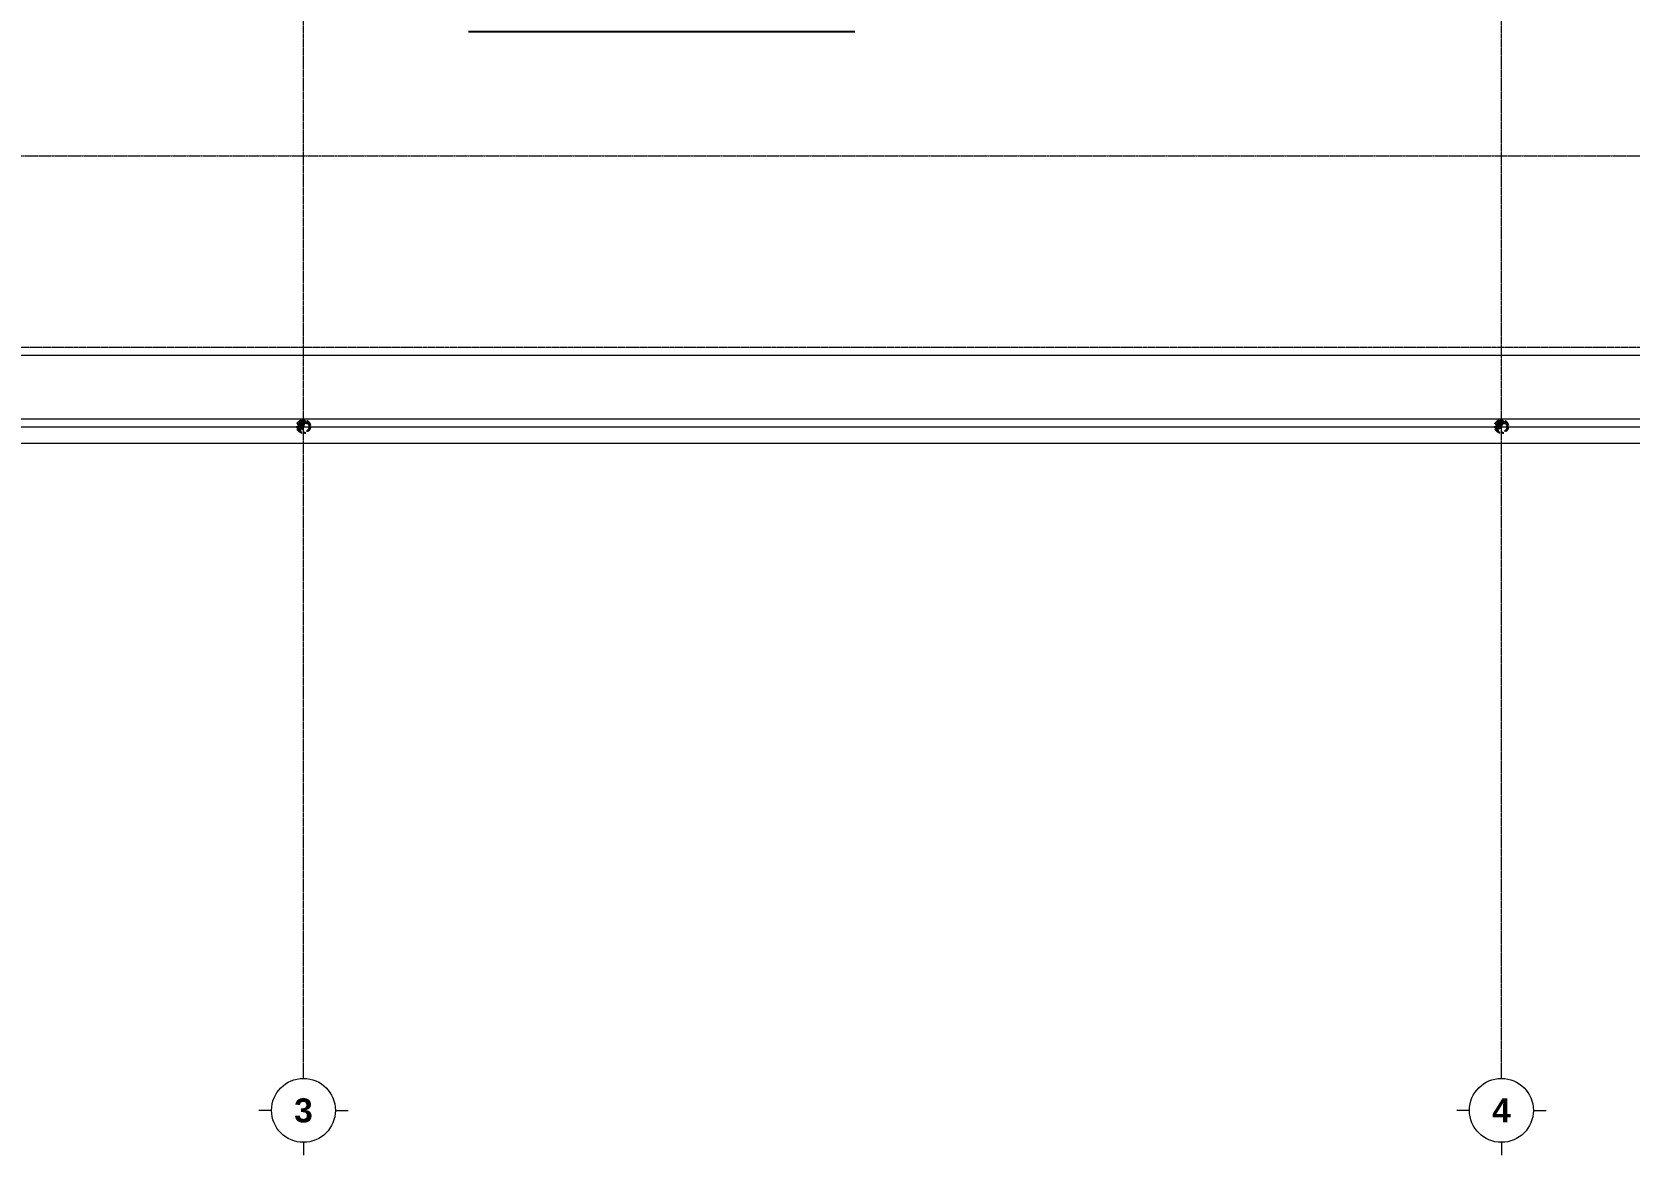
# Model space of a CAD drawing. Header units: millimetres. Extents: x -200069 to 184689, y -19972 to 101699.
# Drawn here: x -40900 to -20902, y -19092 to -5025 of the extents above; entities that cross this region are included whole.
import ezdxf
from ezdxf.enums import TextEntityAlignment as Align

# ---------------------------------------------------------------- set-up
doc = ezdxf.new("R2010")
doc.units = ezdxf.units.MM
for name, pattern in [('CENTER', [50.8, 31.75, -6.35, 6.35, -6.35]), ('X-45-STST-GRID$0$Grid Line', [9.5, 5, -1.5, 1.5, -1.5]), ('X-45-STST-PL-PF$0$CENTER2', [28.575, 19.05, -3.175, 3.175, -3.175]), ('X-45-STST-PL-PF$0$DASHDOT', [1, 0.5, -0.25, 0, -0.25])]:
    doc.linetypes.add(name, pattern=pattern)
for name, color, linetype in [('AHM_VUE_PRINC', 7, 'Continuous'), ('EIM', 5, 'Continuous'), ('X-45-STST-PL-PF$0$MEP-PL-SW', 140, 'X-45-STST-PL-PF$0$DASHDOT')]:
    doc.layers.add(name, color=color, linetype=linetype)
for name, color, linetype, lineweight in [('ARC_TEXT_100', 2, 'Continuous', 5), ('X-45-STST-GRID$0$ARC_AXIS_LINE', 240, 'CENTER', 13), ('X-45-STST-PL-PF$0$ARC_FLOOR', 2, 'Continuous', 5), ('X-45-STST-PL-PF$0$ARC_FRAME', 151, 'Continuous', 5), ('X-45-STST-PL-PF$0$ARC_GATE AXIS', 240, 'Continuous', 5)]:
    doc.layers.add(name, color=color, linetype=linetype, lineweight=lineweight)
doc.styles.add('X-45-STST-GRID$0$CP2-CSA-IT-STTST-45012$0$Arial_B', font='arialbd.ttf', dxfattribs={"width": 0.8, "height": 761.067151})

# ---------------------------------------------------------------- blocks, each defined once
blk = doc.blocks.new('X-45-STST-PL-PF$0$PIPE')
h = blk.add_hatch(color=256)
h.dxf.hatch_style = 1
h.paths.add_polyline_path([(50, 0, 1), (0, 0, -1), (-50, 0, 1)])
at = {"ltscale": 100}
for radius in [57, 50]:
    blk.add_circle((0, 0), radius, dxfattribs=at)
for centre, start, end in [((-25, 0), 180, 0), ((25, 0), 0, 180)]:
    blk.add_arc(centre, 25, start, end)
blk = doc.blocks.new('X-45-STST-PL-PF$0$Roof drainage pipe')
at = {"layer": 'X-45-STST-PL-PF$0$MEP-PL-SW', "linetype": 'Continuous', "xscale": 1.473684210526699, "yscale": 1.473684210526699, "zscale": 1.473684210526699, "rotation": 180}
for p in [(-37500, -9965), (-22500, -9965)]:
    blk.add_blockref('X-45-STST-PL-PF$0$PIPE', p, dxfattribs=at)
blk = doc.blocks.new('X-45-STST-GRID$0$CP2-CSA-IT-STTST-45012$0$Grid - ACT_Grid Head - Circle-231358-TÂ_NG 1-TÂ_NG TRÊ_T                                                                                  LEVEL 1-GROUND LEVEL')
for p, q in [((0, 4), (0, 5.6)), ((-4, 0), (-5.6, 0)), ((4, 0), (5.6, 0)), ((0, -4), (0, -5.6))]:
    blk.add_line(p, q)
blk.add_circle((0, 0), 4)
at = {"style": 'X-45-STST-GRID$0$CP2-CSA-IT-STTST-45012$0$Arial_B'}
blk.add_attdef('A', text='', height=3, dxfattribs=at).set_placement((0, 0), align=Align.MIDDLE_CENTER)
blk = doc.blocks.new('platform 2')
at = {"layer": 'AHM_VUE_PRINC'}
blk.add_line((-30839, 74935), (-35678, 74935), dxfattribs=at)

msp = doc.modelspace()

# ---------------------------------------------------------------- linework, layer by layer
at = {"layer": 'X-45-STST-GRID$0$ARC_AXIS_LINE', "linetype": 'X-45-STST-GRID$0$Grid Line'}
for p, q in [((-37500, -17972), (-37500, 11143)), ((-22500, -17972), (-22500, 11143)), ((-90950, -8975), (100848, -8975))]:
    msp.add_line(p, q, dxfattribs=at)
at = {"layer": 'X-45-STST-PL-PF$0$ARC_FLOOR'}
msp.add_lwpolyline([(-68400, -9075), (68400, -9075), (68400, -9875), (-68400, -9875)], close=True, dxfattribs=at)
at = {"layer": 'X-45-STST-PL-PF$0$ARC_FRAME', "linetype": 'Continuous'}
msp.add_lwpolyline([(-68400, -10175), (68400, -10175), (68400, -9975), (-68400, -9975)], close=True, dxfattribs=at)
at = {"layer": 'X-45-STST-PL-PF$0$ARC_GATE AXIS', "linetype": 'X-45-STST-PL-PF$0$CENTER2', "lineweight": 18}
msp.add_lwpolyline([(-129114, -6575), (184689, -6575)], dxfattribs=at)

# ---------------------------------------------------------------- block references
at = {"color": 244, "linetype": 'Continuous', "true_color": 0x991b1e}
msp.add_blockref('X-45-STST-PL-PF$0$Roof drainage pipe', (0, 0), dxfattribs=at)
at = {"layer": 'ARC_TEXT_100'}
ref = msp.add_blockref('X-45-STST-GRID$0$CP2-CSA-IT-STTST-45012$0$Grid - ACT_Grid Head - Circle-231358-TÂ_NG 1-TÂ_NG TRÊ_T                                                                                  LEVEL 1-GROUND LEVEL', (-37500, -18532), dxfattribs=dict(at, xscale=100, yscale=100, zscale=100))
ref.add_attrib('A', '3', dxfattribs={"layer": '0', "height": 300, "style": 'X-45-STST-GRID$0$CP2-CSA-IT-STTST-45012$0$Arial_B'}).set_placement((-37500, -18532), align=Align.MIDDLE_CENTER)
ref.add_attrib('A', '3', dxfattribs={"layer": '0', "height": 300, "style": 'X-45-STST-GRID$0$CP2-CSA-IT-STTST-45012$0$Arial_B'}).set_placement((-37500, -18532), align=Align.MIDDLE_CENTER)
ref.add_attrib('A', '3', dxfattribs={"layer": '0', "height": 300, "style": 'X-45-STST-GRID$0$CP2-CSA-IT-STTST-45012$0$Arial_B'}).set_placement((-37500, -18532), align=Align.MIDDLE_CENTER)
ref.add_attrib('A', '3', dxfattribs={"layer": '0', "height": 300, "style": 'X-45-STST-GRID$0$CP2-CSA-IT-STTST-45012$0$Arial_B'}).set_placement((-37500, -18532), align=Align.MIDDLE_CENTER)
ref = msp.add_blockref('X-45-STST-GRID$0$CP2-CSA-IT-STTST-45012$0$Grid - ACT_Grid Head - Circle-231358-TÂ_NG 1-TÂ_NG TRÊ_T                                                                                  LEVEL 1-GROUND LEVEL', (-22500, -18532), dxfattribs=dict(at, xscale=100, yscale=100, zscale=100))
ref.add_attrib('A', '4', dxfattribs={"layer": '0', "height": 300, "style": 'X-45-STST-GRID$0$CP2-CSA-IT-STTST-45012$0$Arial_B'}).set_placement((-22500, -18532), align=Align.MIDDLE_CENTER)
ref.add_attrib('A', '4', dxfattribs={"layer": '0', "height": 300, "style": 'X-45-STST-GRID$0$CP2-CSA-IT-STTST-45012$0$Arial_B'}).set_placement((-22500, -18532), align=Align.MIDDLE_CENTER)
ref.add_attrib('A', '4', dxfattribs={"layer": '0', "height": 300, "style": 'X-45-STST-GRID$0$CP2-CSA-IT-STTST-45012$0$Arial_B'}).set_placement((-22500, -18532), align=Align.MIDDLE_CENTER)
ref.add_attrib('A', '4', dxfattribs={"layer": '0', "height": 300, "style": 'X-45-STST-GRID$0$CP2-CSA-IT-STTST-45012$0$Arial_B'}).set_placement((-22500, -18532), align=Align.MIDDLE_CENTER)
at = {"layer": 'EIM'}
msp.add_blockref('platform 2', (243, -79960), dxfattribs=at)

doc.saveas('drawing.dxf')
